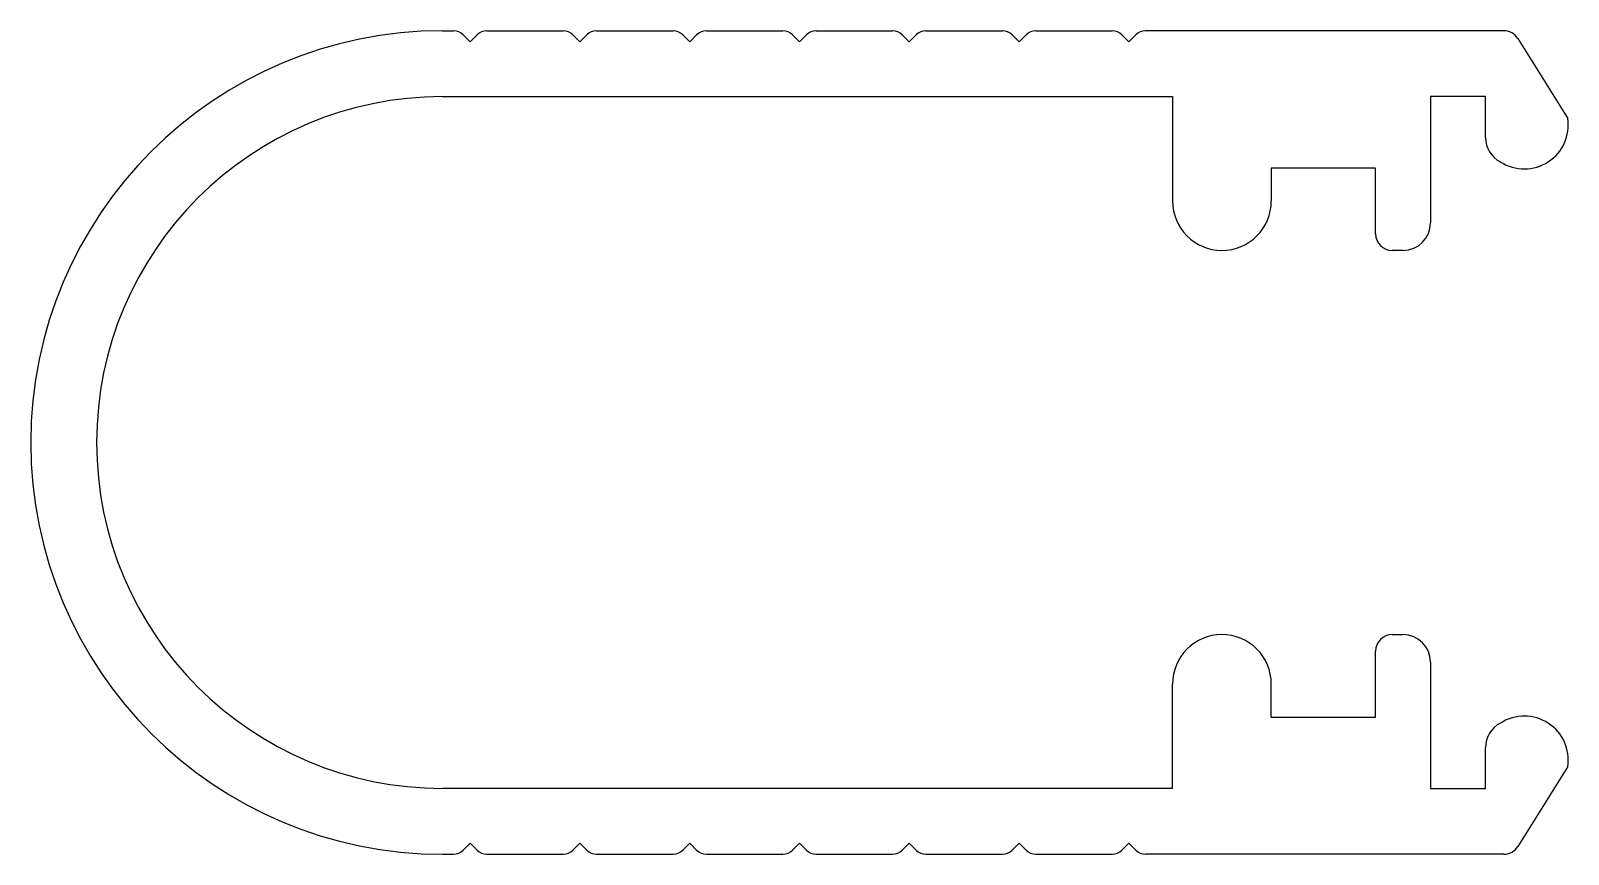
# Model space of a CAD drawing. Extents: x 779.6 to 807.6, y 526.3 to 541.3.
import ezdxf

# ---------------------------------------------------------------- set-up
doc = ezdxf.new("R2010")
doc.units = 0
doc.layers.get('0').update_dxf_attribs({"linetype": 'CONTINUOUS'})

msp = doc.modelspace()

# ---------------------------------------------------------------- linework, layer by layer
for p, q in [((787.056, 541.303), (787.257, 541.303)), ((787.561, 541.103), (787.434, 541.23)), ((787.561, 541.103), (787.687, 541.23)), ((787.864, 541.303), (789.257, 541.303)), ((789.561, 541.103), (789.434, 541.23)), ((789.561, 541.103), (789.687, 541.23)), ((789.864, 541.303), (791.257, 541.303)), ((791.561, 541.103), (791.434, 541.23)), ((791.561, 541.103), (791.687, 541.23)), ((791.864, 541.303), (793.257, 541.303)), ((793.561, 541.103), (793.434, 541.23)), ((793.561, 541.103), (793.687, 541.23)), ((793.864, 541.303), (795.257, 541.303)), ((795.561, 541.103), (795.434, 541.23)), ((795.561, 541.103), (795.687, 541.23)), ((795.864, 541.303), (797.257, 541.303)), ((797.561, 541.103), (797.434, 541.23)), ((797.561, 541.103), (797.687, 541.23)), ((797.864, 541.303), (799.257, 541.303)), ((799.561, 541.103), (799.434, 541.23)), ((799.561, 541.103), (799.687, 541.23)), ((806.39, 541.303), (799.864, 541.303)), ((806.644, 541.162), (807.556, 539.707)), ((787.056, 540.103), (800.356, 540.103)), ((800.356, 540.103), (800.356, 538.203)), ((805.056, 540.103), (805.056, 537.803)), ((806.056, 540.103), (805.056, 540.103)), ((806.056, 539.36), (806.056, 540.103)), ((802.156, 538.803), (802.156, 538.203)), ((804.056, 538.803), (802.156, 538.803)), ((804.056, 537.603), (804.056, 538.803)), ((804.556, 537.303), (804.356, 537.303)), ((804.356, 530.303), (804.556, 530.303)), ((804.056, 528.803), (804.056, 530.003)), ((805.056, 529.803), (805.056, 527.503)), ((800.356, 527.503), (800.356, 529.403)), ((802.156, 528.803), (802.156, 529.403)), ((802.156, 528.803), (804.056, 528.803)), ((806.056, 527.503), (806.056, 528.246)), ((807.556, 527.899), (806.644, 526.444)), ((800.356, 527.503), (787.056, 527.503)), ((805.056, 527.503), (806.056, 527.503)), ((787.056, 526.303), (787.257, 526.303)), ((787.561, 526.503), (787.434, 526.376)), ((787.561, 526.503), (787.687, 526.376)), ((787.864, 526.303), (789.257, 526.303)), ((789.561, 526.503), (789.434, 526.376)), ((789.561, 526.503), (789.687, 526.376)), ((789.864, 526.303), (791.257, 526.303)), ((791.561, 526.503), (791.434, 526.376)), ((791.561, 526.503), (791.687, 526.376)), ((791.864, 526.303), (793.257, 526.303)), ((793.561, 526.503), (793.434, 526.376)), ((793.561, 526.503), (793.687, 526.376)), ((793.864, 526.303), (795.257, 526.303)), ((795.561, 526.503), (795.434, 526.376)), ((795.561, 526.503), (795.687, 526.376)), ((795.864, 526.303), (797.257, 526.303)), ((797.561, 526.503), (797.434, 526.376)), ((797.561, 526.503), (797.687, 526.376)), ((797.864, 526.303), (799.257, 526.303)), ((799.561, 526.503), (799.434, 526.376)), ((799.561, 526.503), (799.687, 526.376)), ((806.39, 526.303), (799.864, 526.303))]:
    msp.add_line(p, q)
for centre, radius, start, end in [((787.056, 533.803), 7.5, 90, 270), ((787.257, 541.053), 0.25, 45, 90), ((787.864, 541.053), 0.25, 90, 135), ((789.257, 541.053), 0.25, 45, 90), ((789.864, 541.053), 0.25, 90, 135), ((791.257, 541.053), 0.25, 45, 90), ((791.864, 541.053), 0.25, 90, 135), ((793.257, 541.053), 0.25, 45, 90), ((793.864, 541.053), 0.25, 90, 135), ((795.257, 541.053), 0.25, 45, 90), ((795.864, 541.053), 0.25, 90, 135), ((797.257, 541.053), 0.25, 45, 90), ((797.864, 541.053), 0.25, 90, 135), ((799.257, 541.053), 0.25, 45, 90), ((799.864, 541.053), 0.25, 90, 135), ((806.39, 541.003), 0.3, 32.064, 90), ((787.056, 533.803), 6.3, 90, 270), ((806.765, 539.587), 0.801, 237.3906, 8.6101), ((806.556, 539.36), 0.5, 180, 243.5025), ((801.256, 538.203), 0.9, 180, 0), ((804.556, 537.803), 0.5, 270, 360), ((804.356, 537.603), 0.3, 180, 270), ((801.256, 529.403), 0.9, 0, 180), ((804.356, 530.003), 0.3, 90, 180), ((804.556, 529.803), 0.5, 0, 90), ((806.765, 528.019), 0.801, 351.3899, 122.6094), ((806.556, 528.246), 0.5, 116.4975, 180), ((787.257, 526.553), 0.25, 270, 315), ((787.864, 526.553), 0.25, 225, 270), ((789.257, 526.553), 0.25, 270, 315), ((789.864, 526.553), 0.25, 225, 270), ((791.257, 526.553), 0.25, 270, 315), ((791.864, 526.553), 0.25, 225, 270), ((793.257, 526.553), 0.25, 270, 315), ((793.864, 526.553), 0.25, 225, 270), ((795.257, 526.553), 0.25, 270, 315), ((795.864, 526.553), 0.25, 225, 270), ((797.257, 526.553), 0.25, 270, 315), ((797.864, 526.553), 0.25, 225, 270), ((799.257, 526.553), 0.25, 270, 315), ((799.864, 526.553), 0.25, 225, 270), ((806.39, 526.603), 0.3, 270, 327.936)]:
    msp.add_arc(centre, radius, start, end)

doc.saveas('drawing.dxf')
